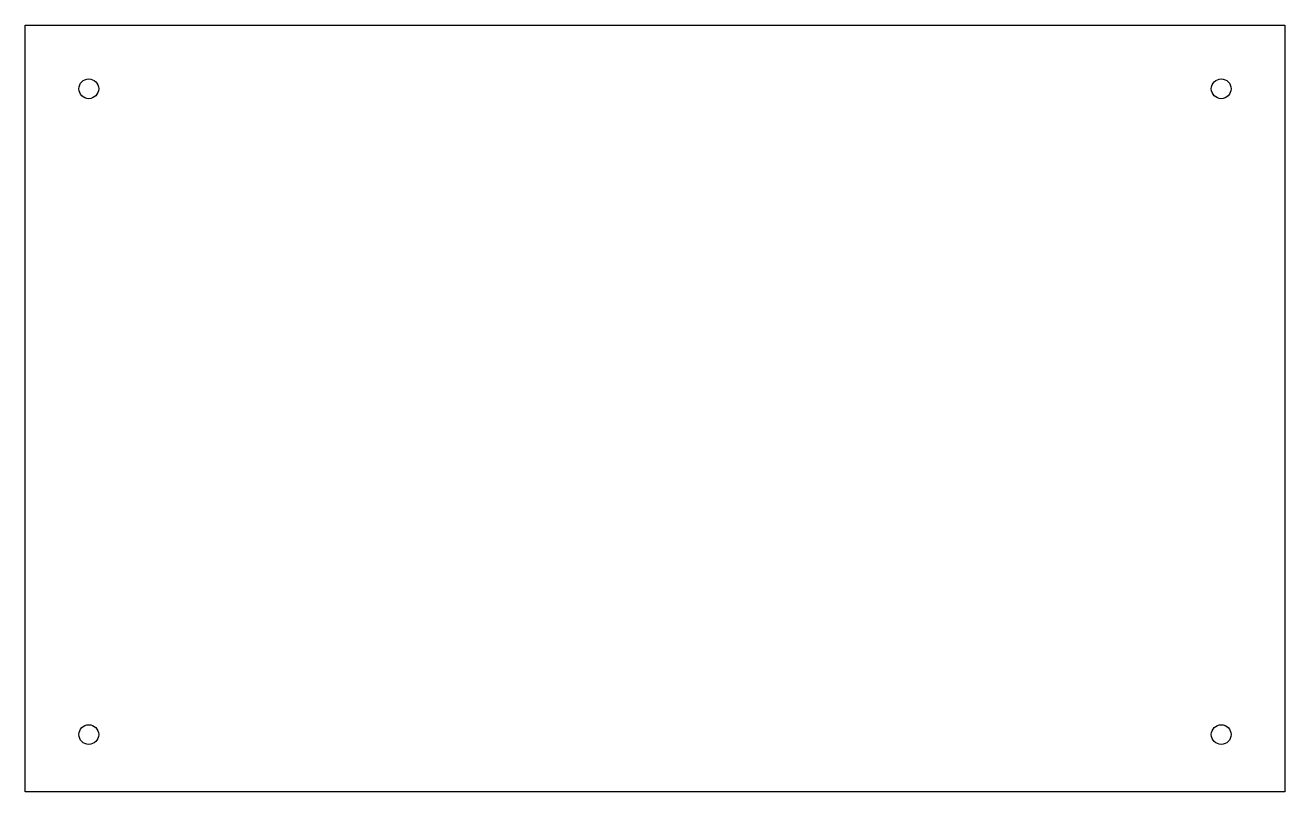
# Model space of a CAD drawing. Extents: x 0 to 198, y 0 to 120.
import ezdxf

# ---------------------------------------------------------------- set-up
doc = ezdxf.new("R2010")
doc.units = 0
doc.layers.add('INTERIOR_LOOPS', color=7, linetype='CONTINUOUS')
doc.layers.add('OUTER_LOOP', color=7, linetype='CONTINUOUS')

msp = doc.modelspace()

# ---------------------------------------------------------------- linework, layer by layer
at = {"layer": 'INTERIOR_LOOPS', "color": 3, "linetype": 'CONTINUOUS'}
for centre in [(10, 110.5), (188, 110.5), (10, 9), (188, 9)]:
    msp.add_circle(centre, 1.55, dxfattribs=at)
at = {"layer": 'OUTER_LOOP', "color": 3, "linetype": 'CONTINUOUS'}
for p, q in [((0, 0), (0, 120.5)), ((0, 120.5), (198, 120.5)), ((198, 120.5), (198, 0)), ((198, 0), (0, 0))]:
    msp.add_line(p, q, dxfattribs=at)

doc.saveas('drawing.dxf')
